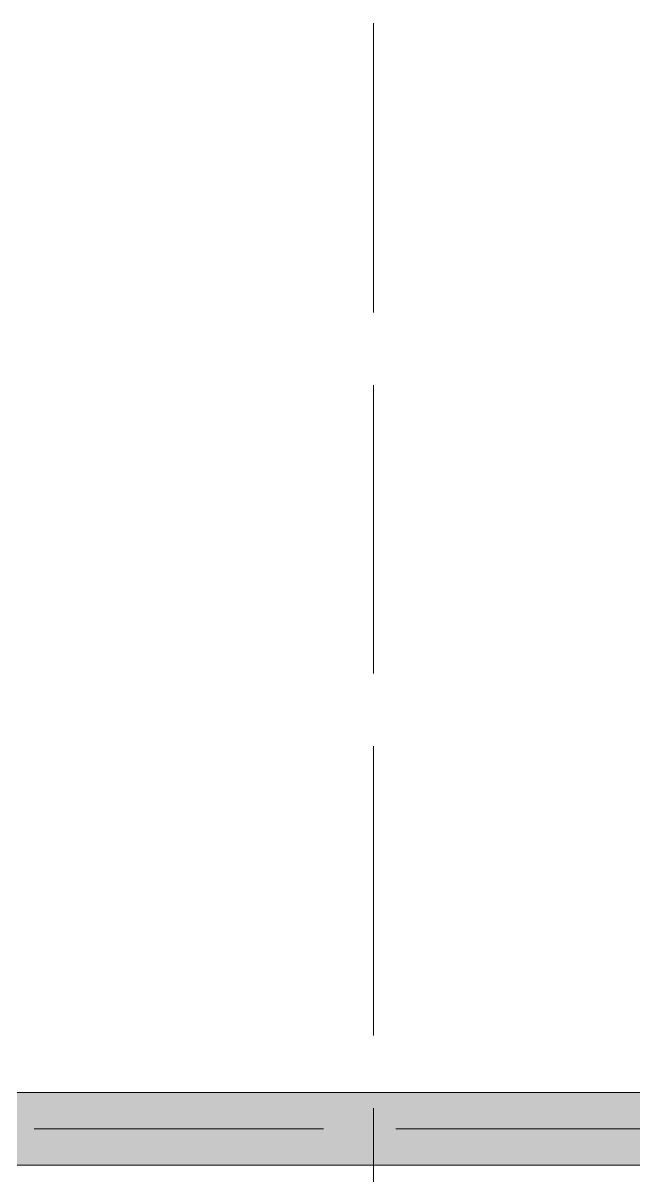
# Model space of a CAD drawing. Header units: metres. Extents: x 14 to 155, y 0 to 125.
# Drawn here: x 60.094 to 61.362, y 110.216 to 112.607 of the extents above; entities that cross this region are included whole.
import ezdxf

# ---------------------------------------------------------------- set-up
doc = ezdxf.new("R2010")
doc.units = ezdxf.units.M
doc.layers.add('PDF_Geometry', color=7, linetype='Continuous', true_color=0xc0c0c0)
doc.layers.add('PDF_Solid Fills', color=7, linetype='Continuous')

msp = doc.modelspace()

# ---------------------------------------------------------------- linework, layer by layer
at = {"layer": 'PDF_Geometry', "color": 0, "lineweight": 0}
for points in [[(60.8213, 112.6066), (60.8213, 112.0065)], [(60.8213, 111.856), (60.8214, 111.2575)], [(60.8214, 111.1071), (60.8214, 110.507)], [(60.8214, 110.3565), (60.8214, 109.7564)], [(60.1172, 110.3133), (60.7173, 110.3133)], [(60.8678, 110.3133), (61.4679, 110.3133)]]:
    msp.add_lwpolyline(points, dxfattribs=at)
at = {"layer": 'PDF_Geometry', "color": 0, "lineweight": 5}
msp.add_lwpolyline([(59.746, 110.2381), (59.7459, 111.1887), (58.9457, 111.1886), (58.9457, 111.3375), (59.8964, 111.3376), (59.8964, 110.3886), (63.566, 110.3887), (63.566, 108.6875), (63.4172, 108.6874), (63.4172, 110.2382)], close=True, dxfattribs=at)
at = {"layer": 'PDF_Solid Fills', "color": 0, "transparency": 33554559}
for points in [[(63.566, 110.3886), (59.7459, 110.3885), (63.566, 110.2381)], [(59.7459, 110.3885), (63.566, 110.2381), (59.746, 110.238)]]:
    msp.add_solid(points, dxfattribs=at)

doc.saveas('drawing.dxf')
